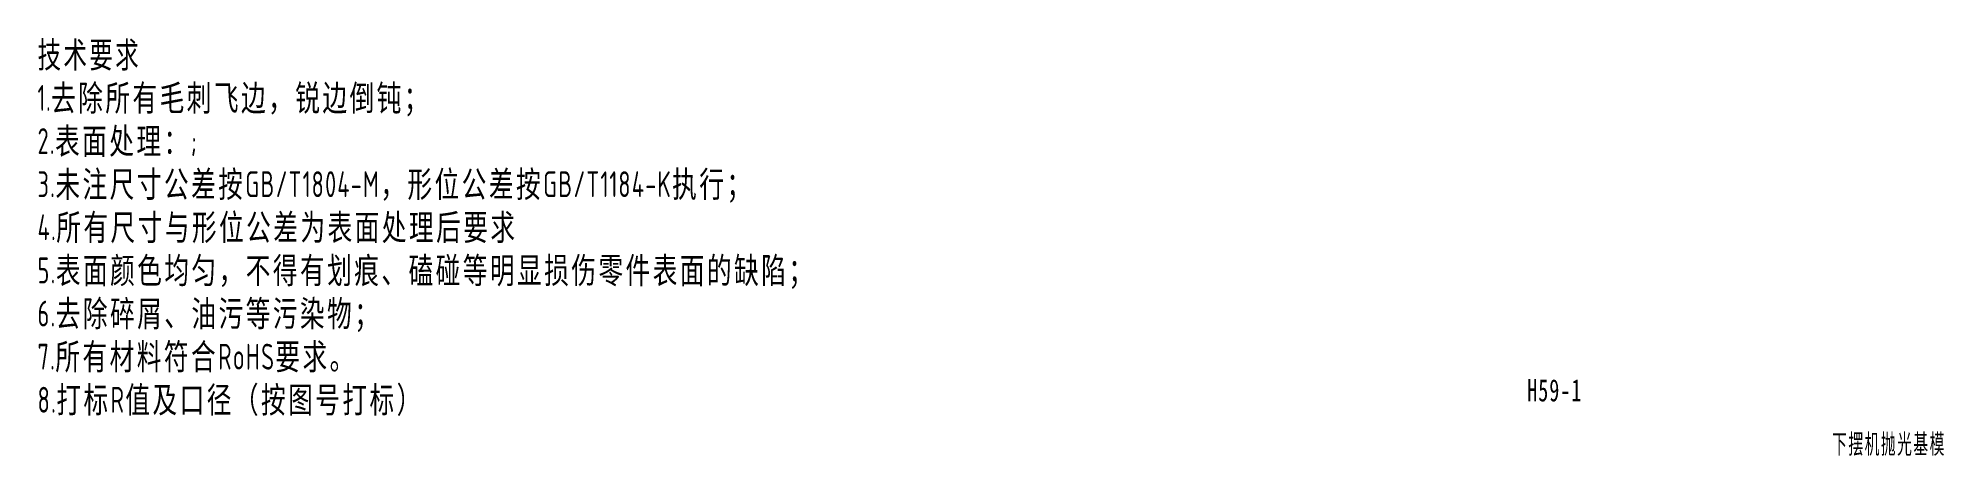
# Model space of a CAD drawing. Header units: millimetres. Extents: x 24 to 282, y 28 to 85.
import ezdxf

# ---------------------------------------------------------------- set-up
doc = ezdxf.new("R2010")
doc.units = ezdxf.units.MM
doc.layers.add('1轮廓实线层', color=7, linetype='Continuous', lineweight=40)
doc.layers.add('尺寸线层', color=145, linetype='Continuous', lineweight=18)
doc.styles.add('ZQ标准', font='geniso.shx', dxfattribs={"width": 0.667, "bigfont": 'hztxt.shx'})

msp = doc.modelspace()

# ---------------------------------------------------------------- texts
at = {"layer": '1轮廓实线层', "color": 3, "insert": (23.93, 84.4), "char_height": 3.5, "width": 107.0937, "attachment_point": 1, "style": 'ZQ标准'}
msp.add_mtext('{\\fSimSun|b0|i0|c134|p2;\\T1.1;技术要求\\P\\Fgeniso,hztxt|c0;1.\\fSimSun|b0|i0|c134|p2;\\W0.7;去除所有毛刺飞边，锐边倒钝；\\P\\Fgeniso,hztxt|c0;2.\\fSimSun|b0|i0|c134|p2;表面处理：\\Fgeniso,hztxt|c0;\\C6;;\\P3.\\fSimSun|b0|i0|c134|p2;未注尺寸公差按\\Fgeniso,hztxt|c0;GB/T1804-M\\fSimSun|b0|i0|c134|p2;，形位公差按\\Fgeniso,hztxt|c0;GB/T1184-K\\fSimSun|b0|i0|c134|p2;执行；\\P\\Fgeniso,hztxt|c0;\\C3;4.\\fSimSun|b0|i0|c134|p2;所有尺寸与形位公差为表面处理后要求\\P\\Fgeniso,hztxt|c0;5.\\fSimSun|b0|i0|c134|p2;表面颜色均匀，不得有划痕、磕碰等明显损伤零件表面的缺陷；\\P\\Fgeniso,hztxt|c0;6.\\fSimSun|b0|i0|c134|p2;去除碎屑、油污等污染物；\\P\\Fgeniso,hztxt|c0;\\C1;7.\\fSimSun|b0|i0|c134|p2;\\C2;所有材料符合\\Fgeniso,hztxt|c0;RoHS\\fSimSun|b0|i0|c134|p2;要求。\\P\\Fgeniso,hztxt|c0;8.\\fSimSun|b0|i0|c134|p2;打标\\Fgeniso,hztxt|c0;R\\fSimSun|b0|i0|c134|p2;值及口径（按图号打标）}', dxfattribs=at)
at = {"layer": '尺寸线层', "color": 6, "char_height": 3, "width": 29.3751, "attachment_point": 5, "line_spacing_factor": 0.89982, "style": 'ZQ标准'}
for s, insert in [('{\\fSimSun|b0|i0|c134|p2;\\T1.1;H59-1}', (229.51, 37.24)), ('\\T1.1;下摆机抛光基模', (274.79, 29.89))]:
    msp.add_mtext(s, dxfattribs=dict(at, insert=insert))

doc.saveas('drawing.dxf')
